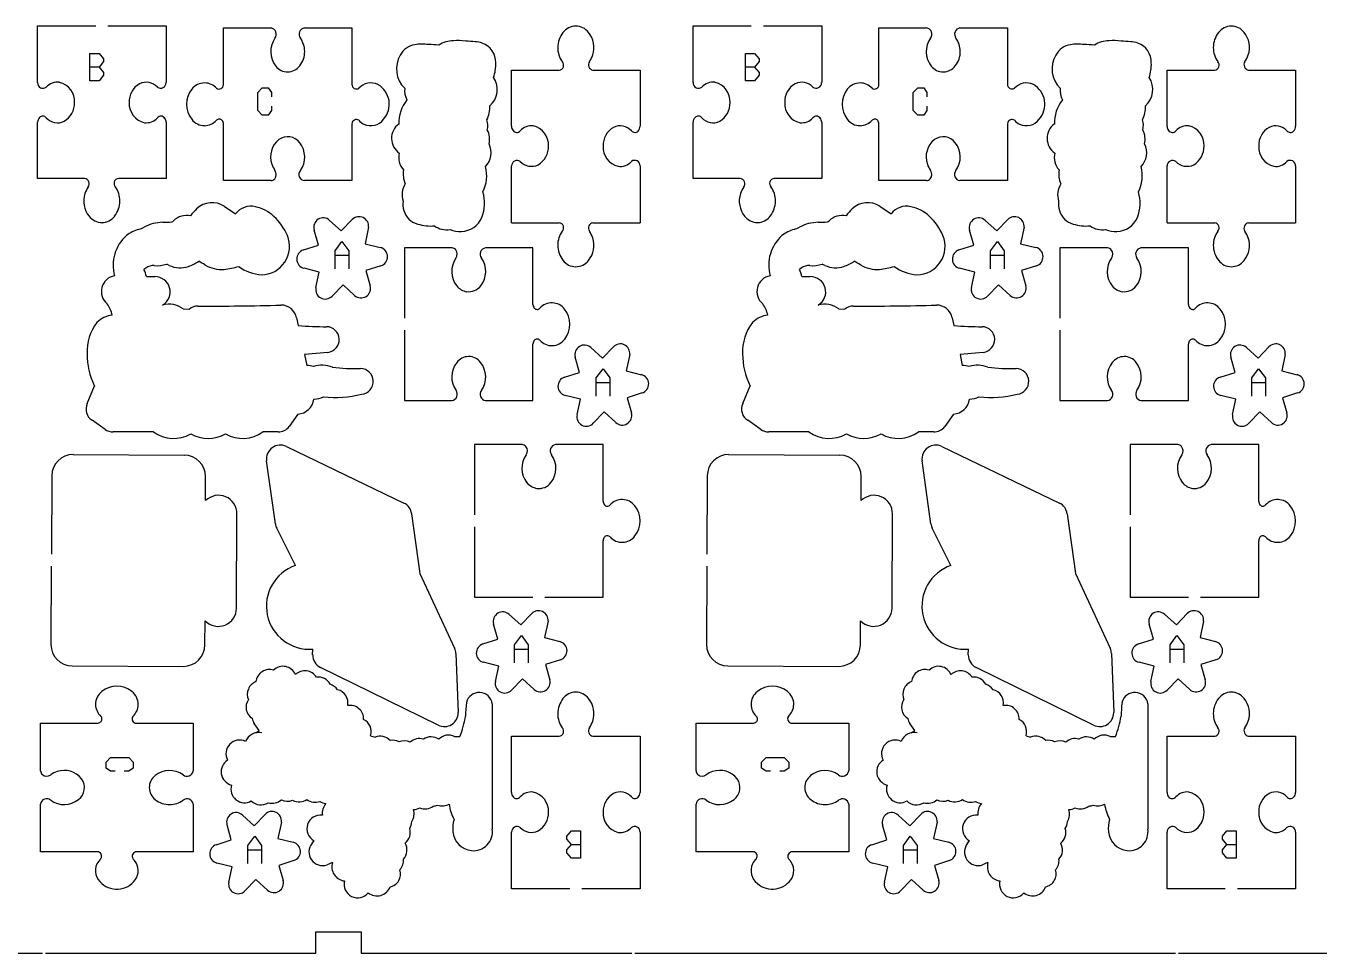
# Model space of a CAD drawing. Extents: x 0 to 1385, y 0 to 852.
# Drawn here: x 731.8 to 1157.9, y 341.8 to 647.3 of the extents above; entities that cross this region are included whole.
import ezdxf

# ---------------------------------------------------------------- set-up
doc = ezdxf.new("R2010")
doc.units = 0
doc.layers.add('FACA_PONTES', color=4, linetype='CONTINUOUS')

msp = doc.modelspace()

# ---------------------------------------------------------------- linework, layer by layer
at = {"layer": 'faca_Pontes', "color": 254, "linetype": 'CONTINUOUS', "true_color": 0xffffff}
for p, q in [((735.68, 628.57), (735.68, 647.28)), ((735.68, 647.28), (754.86, 647.28)), ((758.86, 647.28), (778.04, 647.28)), ((778.04, 647.28), (778.04, 628.57)), ((796.92, 646.58), (812.6, 646.58)), ((796.92, 627.86), (796.92, 646.58)), ((823.59, 646.58), (839.27, 646.58)), ((839.27, 646.58), (839.27, 627.99)), ((951.68, 628.57), (951.68, 647.28)), ((951.68, 647.28), (970.86, 647.28)), ((974.86, 647.28), (994.04, 647.28)), ((994.04, 647.28), (994.04, 628.57)), ((1012.92, 646.58), (1028.6, 646.58)), ((1012.92, 627.86), (1012.92, 646.58)), ((1039.59, 646.58), (1055.27, 646.58)), ((1055.27, 646.58), (1055.27, 627.99)), ((891.85, 614.19), (891.85, 632.7)), ((891.85, 632.7), (907.54, 632.7)), ((918.67, 632.7), (934.21, 632.7)), ((934.21, 632.7), (934.21, 614.19)), ((1107.85, 614.19), (1107.85, 632.7)), ((1107.85, 632.7), (1123.54, 632.7)), ((1134.67, 632.7), (1150.21, 632.7)), ((1150.21, 632.7), (1150.21, 614.19)), ((735.68, 596.99), (735.68, 615.51)), ((778.04, 615.51), (778.04, 596.99)), ((796.92, 596.3), (796.92, 614.91)), ((839.27, 615.02), (839.27, 596.3)), ((951.68, 596.99), (951.68, 615.51)), ((994.04, 615.51), (994.04, 596.99)), ((1012.92, 596.3), (1012.92, 614.91)), ((1055.27, 615.02), (1055.27, 596.3)), ((891.85, 582.42), (891.85, 601.13)), ((934.21, 601.13), (934.21, 582.42)), ((1107.85, 582.42), (1107.85, 601.13)), ((1150.21, 601.13), (1150.21, 582.42)), ((751.22, 596.99), (735.68, 596.99)), ((778.04, 596.99), (762.35, 596.99)), ((967.22, 596.99), (951.68, 596.99)), ((994.04, 596.99), (978.35, 596.99)), ((812.6, 596.3), (796.92, 596.3)), ((839.27, 596.3), (823.59, 596.3)), ((1028.6, 596.3), (1012.92, 596.3)), ((1055.27, 596.3), (1039.59, 596.3)), ((797.21, 587.85), (800.91, 585.3)), ((1013.21, 587.85), (1016.91, 585.3)), ((828.21, 575.03), (826.79, 580.02)), ((831.91, 583.2), (835.75, 579.71)), ((835.75, 579.71), (839.36, 583.44)), ((844.73, 580.92), (843.58, 575.52)), ((891.85, 582.41), (907.54, 582.41)), ((918.67, 582.41), (934.21, 582.41)), ((1044.21, 575.03), (1042.79, 580.02)), ((1047.91, 583.2), (1051.75, 579.71)), ((1051.75, 579.71), (1055.36, 583.44)), ((1060.73, 580.92), (1059.58, 575.52)), ((1107.85, 582.41), (1123.54, 582.41)), ((1134.67, 582.41), (1150.21, 582.41)), ((843.58, 575.52), (848.61, 574.26)), ((1059.58, 575.52), (1064.61, 574.26)), ((823.27, 573.45), (828.21, 575.03)), ((872.25, 574.13), (856.56, 574.13)), ((856.56, 574.13), (856.56, 550.98)), ((898.92, 574.13), (883.23, 574.13)), ((898.92, 555.51), (898.92, 574.13)), ((1039.27, 573.45), (1044.21, 575.03)), ((1088.25, 574.13), (1072.56, 574.13)), ((1072.56, 574.13), (1072.56, 550.98)), ((1114.92, 574.13), (1099.23, 574.13)), ((1114.92, 555.51), (1114.92, 574.13)), ((779.09, 568.38), (778.24, 568.74)), ((828.5, 566.16), (823.47, 567.42)), ((848.81, 568.23), (843.87, 566.65)), ((995.09, 568.38), (994.24, 568.74)), ((1044.5, 566.16), (1039.47, 567.42)), ((1064.81, 568.23), (1059.87, 566.65)), ((771.56, 564.67), (774.29, 564.67)), ((827.4, 561.09), (828.5, 566.16)), ((843.87, 566.65), (845.29, 561.66)), ((987.56, 564.67), (990.29, 564.67)), ((1043.4, 561.09), (1044.5, 566.16)), ((1059.87, 566.65), (1061.29, 561.66)), ((836.32, 561.97), (832.71, 558.24)), ((840.16, 558.48), (836.32, 561.97)), ((1052.32, 561.97), (1048.71, 558.24)), ((1056.16, 558.48), (1052.32, 561.97)), ((783.65, 554.03), (785.69, 553.99)), ((999.65, 554.03), (1001.69, 553.99)), ((821.05, 551.1), (821.58, 548.59)), ((1037.05, 551.1), (1037.58, 548.59)), ((856.56, 546.98), (856.56, 523.84)), ((1072.56, 546.98), (1072.56, 523.84)), ((898.92, 523.84), (898.92, 542.45)), ((917.97, 541.3), (921.81, 537.81)), ((921.81, 537.81), (925.41, 541.54)), ((1114.92, 523.84), (1114.92, 542.45)), ((1133.97, 541.3), (1137.81, 537.81)), ((1137.81, 537.81), (1141.41, 541.54)), ((831.28, 539.71), (823.62, 538.99)), ((823.62, 538.99), (824.37, 535.41)), ((914.26, 533.13), (912.84, 538.12)), ((930.78, 539.02), (929.63, 533.62)), ((1047.28, 539.71), (1039.62, 538.99)), ((1039.62, 538.99), (1040.37, 535.41)), ((1130.26, 533.13), (1128.84, 538.12)), ((1146.78, 539.02), (1145.63, 533.62)), ((909.32, 531.55), (914.26, 533.13)), ((929.63, 533.62), (934.66, 532.36)), ((1125.32, 531.55), (1130.26, 533.13)), ((1145.63, 533.62), (1150.66, 532.36)), ((752.07, 522.86), (754.47, 528.64)), ((968.07, 522.86), (970.47, 528.64)), ((914.55, 524.26), (909.52, 525.52)), ((913.45, 519.19), (914.55, 524.26)), ((934.86, 526.33), (929.92, 524.75)), ((929.92, 524.75), (931.34, 519.76)), ((1130.55, 524.26), (1125.52, 525.52)), ((1129.45, 519.19), (1130.55, 524.26)), ((1150.86, 526.33), (1145.92, 524.75)), ((1145.92, 524.75), (1147.34, 519.76)), ((856.56, 523.84), (872.25, 523.84)), ((883.23, 523.84), (898.92, 523.84)), ((922.38, 520.07), (918.77, 516.34)), ((926.22, 516.58), (922.38, 520.07)), ((1072.56, 523.84), (1088.25, 523.84)), ((1099.23, 523.84), (1114.92, 523.84)), ((1138.38, 520.07), (1134.77, 516.34)), ((1142.22, 516.58), (1138.38, 520.07)), ((757.95, 514.32), (753.67, 517.33)), ((821.45, 519.39), (818.59, 515.29)), ((973.95, 514.32), (969.67, 517.33)), ((1037.45, 519.39), (1034.59, 515.29)), ((773.86, 513.5), (760.59, 513.49)), ((814.94, 513.49), (809.95, 513.49)), ((989.86, 513.5), (976.59, 513.49)), ((1030.94, 513.49), (1025.95, 513.49)), ((817.67, 508.72), (856.39, 490.05)), ((895.37, 509.32), (879.69, 509.32)), ((879.69, 509.32), (879.69, 486.18)), ((922.04, 509.32), (906.36, 509.32)), ((922.04, 490.71), (922.04, 509.32)), ((1033.67, 508.72), (1072.39, 490.05)), ((1111.37, 509.32), (1095.69, 509.32)), ((1095.69, 509.32), (1095.69, 486.18)), ((1138.04, 509.32), (1122.36, 509.32)), ((1138.04, 490.71), (1138.04, 509.32)), ((747.38, 506.05), (783.98, 505.88)), ((814.04, 483.22), (811.13, 503.95)), ((963.38, 506.05), (999.98, 505.88)), ((1030.04, 483.22), (1027.13, 503.95)), ((740.34, 499.07), (740.23, 473.27)), ((791.05, 490.87), (791.06, 498.77)), ((956.34, 499.07), (956.23, 473.27)), ((1007.05, 490.87), (1007.06, 498.77)), ((801.23, 455.46), (801.37, 486.54)), ((858.94, 486.54), (861.66, 466.87)), ((1017.23, 455.46), (1017.37, 486.54)), ((1074.94, 486.54), (1077.66, 466.87)), ((820.64, 469.5), (814.48, 481.81)), ((879.69, 482.18), (879.69, 459.03)), ((1036.65, 469.5), (1030.48, 481.81)), ((1095.69, 482.18), (1095.69, 459.03)), ((922.04, 459.03), (922.04, 477.64)), ((1138.04, 459.03), (1138.04, 477.64)), ((740.21, 469.27), (740.1, 443.47)), ((956.21, 469.27), (956.1, 443.47)), ((861.66, 466.87), (873.09, 442.23)), ((1077.66, 466.87), (1089.09, 442.23)), ((879.69, 459.03), (898.86, 459.03)), ((902.86, 459.03), (922.04, 459.03)), ((1095.69, 459.03), (1114.86, 459.03)), ((1118.86, 459.03), (1138.04, 459.03)), ((891.06, 453.39), (894.9, 449.91)), ((894.9, 449.91), (898.51, 453.63)), ((1107.06, 453.39), (1110.9, 449.91)), ((1110.9, 449.91), (1114.51, 453.63)), ((790.81, 443.36), (790.85, 451.26)), ((887.36, 445.22), (885.94, 450.21)), ((903.88, 451.12), (902.73, 445.72)), ((1006.81, 443.36), (1006.85, 451.26)), ((1103.36, 445.22), (1101.94, 450.21)), ((1119.88, 451.12), (1118.73, 445.72)), ((882.42, 443.64), (887.36, 445.22)), ((902.73, 445.72), (907.76, 444.45)), ((1098.42, 443.64), (1103.36, 445.22)), ((1118.73, 445.72), (1123.76, 444.45)), ((826.32, 440.05), (826.37, 441.94)), ((873.52, 440.47), (874.27, 421.01)), ((1042.32, 440.05), (1042.37, 441.94)), ((1089.52, 440.47), (1090.27, 421.01)), ((747.08, 436.44), (783.7, 436.27)), ((867.65, 416.89), (828.89, 435.92)), ((887.64, 436.35), (882.61, 437.61)), ((886.54, 431.28), (887.64, 436.35)), ((907.95, 438.43), (903.01, 436.84)), ((903.01, 436.84), (904.43, 431.85)), ((963.08, 436.44), (999.7, 436.27)), ((1083.65, 416.89), (1044.89, 435.92)), ((1103.64, 436.35), (1098.61, 437.61)), ((1102.54, 431.28), (1103.64, 436.35)), ((1123.95, 438.43), (1119.01, 436.84)), ((1119.01, 436.84), (1120.43, 431.85)), ((895.47, 432.16), (891.86, 428.43)), ((899.31, 428.67), (895.47, 432.16)), ((1111.47, 432.16), (1107.86, 428.43)), ((1115.31, 428.67), (1111.47, 432.16)), ((885.52, 423.95), (885.52, 382.64)), ((1101.52, 423.95), (1101.52, 382.64)), ((736.66, 401.84), (736.66, 417.52)), ((736.66, 417.52), (755.27, 417.52)), ((768.23, 417.52), (786.95, 417.52)), ((786.95, 417.52), (786.95, 401.84)), ((808.74, 415.13), (807.08, 417.44)), ((807.57, 414.38), (808.74, 415.13)), ((845.4, 413.42), (846.89, 412.91)), ((952.66, 401.84), (952.66, 417.52)), ((952.66, 417.52), (971.27, 417.52)), ((984.23, 417.52), (1002.95, 417.52)), ((1002.95, 417.52), (1002.95, 401.84)), ((1024.74, 415.13), (1023.08, 417.44)), ((1023.57, 414.38), (1024.74, 415.13)), ((1061.4, 413.42), (1062.89, 412.91)), ((873.11, 413.15), (874.84, 413.15)), ((891.85, 394.74), (891.85, 413.26)), ((891.85, 413.26), (907.54, 413.26)), ((918.67, 413.26), (934.21, 413.26)), ((934.21, 413.26), (934.21, 394.74)), ((1089.11, 413.15), (1090.84, 413.15)), ((1107.85, 394.74), (1107.85, 413.26)), ((1107.85, 413.26), (1123.54, 413.26)), ((1134.67, 413.26), (1150.21, 413.26)), ((1150.21, 413.26), (1150.21, 394.74)), ((736.66, 375.17), (736.66, 390.85)), ((786.95, 390.85), (786.95, 375.17)), ((952.66, 375.17), (952.66, 390.85)), ((1002.95, 390.85), (1002.95, 375.17)), ((799.52, 379.09), (798.1, 384.08)), ((803.22, 387.26), (807.06, 383.77)), ((807.06, 383.77), (810.67, 387.5)), ((816.04, 384.98), (814.89, 379.58)), ((1015.52, 379.09), (1014.1, 384.08)), ((1019.22, 387.26), (1023.06, 383.77)), ((1023.06, 383.77), (1026.67, 387.5)), ((1032.04, 384.98), (1030.89, 379.58)), ((814.89, 379.58), (819.92, 378.32)), ((891.85, 362.97), (891.85, 381.68)), ((934.21, 381.68), (934.21, 362.97)), ((1030.89, 379.58), (1035.92, 378.32)), ((1107.85, 362.97), (1107.85, 381.68)), ((1150.21, 381.68), (1150.21, 362.97)), ((755.38, 375.17), (736.66, 375.17)), ((786.95, 375.17), (768.36, 375.17)), ((794.58, 377.51), (799.52, 379.09)), ((826.13, 377.99), (826.8, 378.8)), ((971.38, 375.17), (952.66, 375.17)), ((1002.95, 375.17), (984.36, 375.17)), ((1010.58, 377.51), (1015.52, 379.09)), ((1042.13, 377.99), (1042.8, 378.8)), ((799.8, 370.22), (794.77, 371.48)), ((820.11, 372.29), (815.17, 370.71)), ((832.84, 371.63), (831.07, 370.88)), ((1015.8, 370.22), (1010.77, 371.48)), ((1036.11, 372.29), (1031.17, 370.71)), ((1048.84, 371.63), (1047.07, 370.88)), ((798.7, 365.15), (799.8, 370.22)), ((815.17, 370.71), (816.59, 365.72)), ((1014.7, 365.15), (1015.8, 370.22)), ((1031.17, 370.71), (1032.59, 365.72)), ((807.63, 366.03), (804.02, 362.3)), ((811.47, 362.54), (807.63, 366.03)), ((911.03, 362.97), (891.85, 362.97)), ((934.21, 362.97), (915.03, 362.97)), ((1023.63, 366.03), (1020.02, 362.3)), ((1027.47, 362.54), (1023.63, 366.03)), ((1127.03, 362.97), (1107.85, 362.97)), ((1150.21, 362.97), (1131.03, 362.97))]:
    msp.add_line(p, q, dxfattribs=at)
at = {"layer": 'faca_Pontes', "color": 4, "linetype": 'CONTINUOUS', "true_color": 0x00ffff}
for p, q in [((752.93, 629.21), (752.93, 638.21)), ((752.93, 638.21), (755.93, 638.21)), ((755.93, 638.21), (757.42, 636.41)), ((757.42, 635.51), (755.93, 633.71)), ((757.42, 636.41), (757.42, 635.51)), ((968.93, 629.21), (968.93, 638.21)), ((968.93, 638.21), (971.93, 638.21)), ((971.93, 638.21), (973.42, 636.41)), ((973.42, 635.51), (971.93, 633.71)), ((973.42, 636.41), (973.42, 635.51)), ((755.93, 633.71), (752.93, 633.71)), ((755.93, 633.71), (757.42, 631.91)), ((757.42, 631.01), (755.93, 629.21)), ((757.42, 631.91), (757.42, 631.01)), ((971.93, 633.71), (968.93, 633.71)), ((971.93, 633.71), (973.42, 631.91)), ((973.42, 631.01), (971.93, 629.21)), ((973.42, 631.91), (973.42, 631.01)), ((755.93, 629.21), (752.93, 629.21)), ((808.23, 625.37), (809.73, 626.87)), ((809.73, 626.87), (811.68, 626.87)), ((811.68, 626.87), (812.72, 625.37)), ((971.93, 629.21), (968.93, 629.21)), ((1024.23, 625.37), (1025.73, 626.87)), ((1025.73, 626.87), (1027.68, 626.87)), ((1027.68, 626.87), (1028.72, 625.37)), ((808.23, 619.37), (808.23, 625.37)), ((812.72, 625.37), (812.72, 623.88)), ((1024.23, 619.37), (1024.23, 625.37)), ((1028.72, 625.37), (1028.72, 623.88)), ((809.73, 617.87), (808.23, 619.37)), ((812.72, 619.37), (811.68, 617.87)), ((812.72, 620.87), (812.72, 619.37)), ((1025.73, 617.87), (1024.23, 619.37)), ((1028.72, 619.37), (1027.68, 617.87)), ((1028.72, 620.87), (1028.72, 619.37)), ((811.68, 617.87), (809.73, 617.87)), ((1027.68, 617.87), (1025.73, 617.87)), ((833.69, 573.21), (835.94, 576.21)), ((835.94, 576.21), (838.19, 573.21)), ((1049.69, 573.21), (1051.94, 576.21)), ((1051.94, 576.21), (1054.19, 573.21)), ((833.69, 567.21), (833.69, 573.21)), ((833.69, 571.71), (838.19, 571.71)), ((838.19, 573.21), (838.19, 567.21)), ((1049.69, 567.21), (1049.69, 573.21)), ((1049.69, 571.71), (1054.19, 571.71)), ((1054.19, 573.21), (1054.19, 567.21)), ((919.74, 531.31), (921.99, 534.31)), ((921.99, 534.31), (924.24, 531.31)), ((1135.74, 531.31), (1137.99, 534.31)), ((1137.99, 534.31), (1140.24, 531.31)), ((919.74, 525.31), (919.74, 531.31)), ((919.74, 529.81), (924.24, 529.81)), ((924.24, 531.31), (924.24, 525.31)), ((1135.74, 525.31), (1135.74, 531.31)), ((1135.74, 529.81), (1140.24, 529.81)), ((1140.24, 531.31), (1140.24, 525.31)), ((892.84, 443.4), (895.09, 446.41)), ((892.84, 437.41), (892.84, 443.4)), ((895.09, 446.41), (897.33, 443.4)), ((897.33, 443.4), (897.33, 437.41)), ((1108.84, 443.4), (1111.09, 446.41)), ((1108.84, 437.41), (1108.84, 443.4)), ((1111.09, 446.41), (1113.33, 443.4)), ((1113.33, 443.4), (1113.33, 437.41)), ((892.84, 441.9), (897.33, 441.9)), ((1108.84, 441.9), (1113.33, 441.9)), ((758.23, 404.72), (759.73, 406.22)), ((759.73, 406.22), (765.73, 406.22)), ((765.73, 406.22), (767.23, 404.72)), ((974.23, 404.72), (975.73, 406.22)), ((975.73, 406.22), (981.73, 406.22)), ((981.73, 406.22), (983.23, 404.72)), ((758.23, 402.77), (758.23, 404.72)), ((759.73, 401.72), (758.23, 402.77)), ((761.23, 401.72), (759.73, 401.72)), ((765.73, 401.72), (764.24, 401.72)), ((767.23, 402.77), (765.73, 401.72)), ((767.23, 404.72), (767.23, 402.77)), ((974.23, 402.77), (974.23, 404.72)), ((975.73, 401.72), (974.23, 402.77)), ((977.23, 401.72), (975.73, 401.72)), ((981.73, 401.72), (980.24, 401.72)), ((983.23, 402.77), (981.73, 401.72)), ((983.23, 404.72), (983.23, 402.77)), ((805, 377.27), (807.25, 380.27)), ((807.25, 380.27), (809.49, 377.27)), ((910.08, 380.28), (911.57, 382.08)), ((910.08, 379.38), (910.08, 380.28)), ((911.57, 377.58), (910.08, 379.38)), ((911.57, 382.08), (914.57, 382.08)), ((914.57, 382.08), (914.57, 373.08)), ((1021, 377.27), (1023.25, 380.27)), ((1023.25, 380.27), (1025.49, 377.27)), ((1126.08, 380.28), (1127.57, 382.08)), ((1126.08, 379.38), (1126.08, 380.28)), ((1127.57, 377.58), (1126.08, 379.38)), ((1127.57, 382.08), (1130.57, 382.08)), ((1130.57, 382.08), (1130.57, 373.08)), ((805, 371.27), (805, 377.27)), ((805, 375.77), (809.49, 375.77)), ((809.49, 377.27), (809.49, 371.27)), ((910.08, 375.78), (911.57, 377.58)), ((910.08, 374.88), (910.08, 375.78)), ((911.57, 377.58), (914.57, 377.58)), ((1021, 371.27), (1021, 377.27)), ((1021, 375.77), (1025.49, 375.77)), ((1025.49, 377.27), (1025.49, 371.27)), ((1126.08, 375.78), (1127.57, 377.58)), ((1126.08, 374.88), (1126.08, 375.78)), ((1127.57, 377.58), (1130.57, 377.58)), ((911.57, 373.08), (910.08, 374.88)), ((914.57, 373.08), (911.57, 373.08)), ((1127.57, 373.08), (1126.08, 374.88)), ((1130.57, 373.08), (1127.57, 373.08))]:
    msp.add_line(p, q, dxfattribs=at)
at = {"layer": 'faca_Pontes', "color": 16, "linetype": 'CONTINUOUS', "true_color": 0x800000}
for p, q in [((827.36, 348.79), (842.36, 348.79)), ((827.36, 341.79), (827.36, 348.79)), ((842.36, 348.79), (842.36, 341.79)), ((559.11, 341.79), (737.28, 341.79)), ((738.28, 341.79), (827.36, 341.79)), ((842.36, 341.79), (931.44, 341.79)), ((932.44, 341.79), (1110.61, 341.79)), ((1111.61, 341.79), (1289.78, 341.79))]:
    msp.add_line(p, q, dxfattribs=at)
at = {"layer": 'faca_Pontes', "color": 254, "linetype": 'CONTINUOUS', "true_color": 0xffffff}
for centre, radius, start, end in [((812.29, 644.54), 2.07, 321.2948, 81.3787), ((823.92, 644.53), 2.08, 99.0542, 218.2501), ((915.04, 640.13), 7.96, 141.6186, 180), ((913.03, 641.93), 5.27, 37.1772, 143.3881), ((911.21, 640.17), 7.79, 341.4803, 39.4194), ((1028.29, 644.54), 2.07, 321.2948, 81.3787), ((1039.92, 644.53), 2.08, 99.0542, 218.2501), ((1131.04, 640.13), 7.96, 141.6186, 180), ((1129.03, 641.93), 5.27, 37.1772, 143.3881), ((1127.21, 640.17), 7.79, 341.4803, 39.4194), ((820.16, 638.82), 7.66, 144.6796, 218.4943), ((816.03, 638.81), 7.66, 0.4258, 35.3103), ((860.95, 634.58), 6.53, 98.1044, 151.8343), ((862.47, 627.3), 13.97, 81.7162, 100.0812), ((864.48, 613.86), 27.26, 82.7818, 89.9947), ((872.61, 633.94), 8.41, 89.2865, 124.0331), ((874.34, 626.2), 16.22, 81.4684, 95.7509), ((875.34, 598.62), 43.65, 84.0661, 88.1444), ((880.16, 637.17), 4.87, 65.5005, 93.6226), ((879.96, 635.29), 6.69, 358.3274, 70.6522), ((914.61, 639.97), 7.53, 178.7716, 216.5495), ((1036.16, 638.82), 7.66, 144.6796, 218.4943), ((1032.03, 638.81), 7.66, 0.4258, 35.3103), ((1076.95, 634.58), 6.53, 98.1044, 151.8343), ((1078.47, 627.3), 13.97, 81.7162, 100.0812), ((1080.48, 613.86), 27.26, 82.7818, 89.9947), ((1088.61, 633.94), 8.41, 89.2865, 124.0331), ((1090.34, 626.2), 16.22, 81.4684, 95.7509), ((1091.34, 598.62), 43.65, 84.0661, 88.1444), ((1096.16, 637.17), 4.87, 65.5005, 93.6226), ((1095.96, 635.29), 6.69, 358.3274, 70.6522), ((1130.61, 639.97), 7.53, 178.7716, 216.5495), ((816.58, 638.64), 7.12, 320.2694, 1.8809), ((862.84, 633.11), 8.9, 149.2398, 225.8923), ((877.24, 634.48), 9.43, 348.9052, 3.7648), ((907.37, 634.34), 1.65, 275.9042, 43.6714), ((918.95, 634.46), 1.77, 144.6813, 260.8365), ((910.94, 640.13), 8.03, 324.6813, 342.3407), ((1032.58, 638.64), 7.12, 320.2694, 1.8809), ((1078.84, 633.11), 8.9, 149.2398, 225.8923), ((1093.24, 634.48), 9.43, 348.9052, 3.7648), ((1123.37, 634.34), 1.65, 275.9042, 43.6714), ((1134.95, 634.46), 1.77, 144.6813, 260.8365), ((1126.94, 640.13), 8.03, 324.6813, 342.3407), ((818.09, 637.08), 4.97, 217.6711, 322.9083), ((876.5, 633.73), 10.05, 339.9819, 353.9258), ((1034.09, 637.08), 4.97, 217.6711, 322.9083), ((1092.5, 633.73), 10.05, 339.9819, 353.9258), ((737.49, 628.52), 1.81, 178.5382, 306.2329), ((742.25, 623.8), 4.93, 82.223, 138.4739), ((741.38, 622.38), 6.48, 356.5182, 76.2638), ((772.73, 622.28), 6.87, 120.3975, 182.4211), ((771.44, 623.65), 5.05, 42.5365, 115.587), ((776.2, 628.57), 1.83, 235.2226, 360), ((792.79, 621.46), 8.03, 141.8296, 218.1704), ((790.73, 623.04), 5.44, 89.7065, 141.6033), ((790.7, 623.19), 5.29, 41.698, 89.3348), ((795.47, 627.91), 1.45, 235.618, 358.1955), ((840.77, 627.99), 1.5, 179.9958, 300.9866), ((845.51, 623.07), 5.39, 64.5822, 137.4669), ((844.09, 621.44), 7.49, 318.6936, 60.14), ((863.31, 625.99), 6.71, 173.8074, 207.7584), ((879.93, 626.3), 7.21, 311.5626, 33.5792), ((953.49, 628.52), 1.81, 178.5382, 306.2329), ((958.25, 623.8), 4.93, 82.223, 138.4739), ((957.38, 622.38), 6.48, 356.5182, 76.2638), ((988.73, 622.28), 6.87, 120.3975, 182.4211), ((987.44, 623.65), 5.05, 42.5365, 115.587), ((992.2, 628.57), 1.83, 235.2226, 360), ((1008.79, 621.46), 8.03, 141.8296, 218.1704), ((1006.73, 623.04), 5.44, 89.7065, 141.6033), ((1006.7, 623.19), 5.29, 41.698, 89.3348), ((1011.47, 627.91), 1.45, 235.618, 358.1955), ((1056.77, 627.99), 1.5, 179.9958, 300.9866), ((1061.51, 623.07), 5.39, 64.5822, 137.4669), ((1060.09, 621.44), 7.49, 318.6936, 60.14), ((1079.31, 625.99), 6.71, 173.8074, 207.7584), ((1095.93, 626.3), 7.21, 311.5626, 33.5792), ((866.92, 615.22), 12.22, 141.2889, 181.3741), ((1082.92, 615.22), 12.22, 141.2889, 181.3741), ((740.99, 621.8), 6.86, 300.1855, 1.5738), ((772.28, 621.65), 6.42, 177.042, 257.6075), ((875.13, 620.54), 9.59, 333.9199, 2.1228), ((956.99, 621.8), 6.86, 300.1855, 1.5738), ((988.28, 621.65), 6.42, 177.042, 257.6075), ((1091.13, 620.54), 9.59, 333.9199, 2.1228), ((737.89, 615.52), 2.21, 134.6168, 180.2905), ((737.41, 616), 1.53, 41.4331, 134.4587), ((742.24, 620.24), 4.9, 221.2926, 296.6269), ((771.49, 620.23), 4.88, 263.109, 318.7658), ((776.31, 615.98), 1.55, 37.5308, 138.291), ((775.92, 615.56), 2.12, 358.5497, 40.1256), ((790.72, 619.76), 5.36, 217.5656, 269.8438), ((790.49, 620.15), 5.76, 272.108, 316.2488), ((795.55, 615.29), 1.26, 40.2382, 135.3667), ((795.01, 614.91), 1.91, 359.9525, 38.4395), ((840.73, 614.96), 1.46, 55.9959, 177.8654), ((846.71, 621.01), 7.08, 223.1336, 240.2785), ((845.42, 619.83), 5.44, 245.8641, 322.1607), ((858.16, 610.22), 5.85, 126.366, 235.6976), ((877.95, 614.42), 6.1, 346.236, 18.1505), ((893.97, 614.14), 2.12, 178.5497, 220.1256), ((898.4, 609.47), 4.88, 83.109, 138.7658), ((897.61, 608.04), 6.42, 357.042, 77.6075), ((928.9, 607.9), 6.86, 120.1855, 181.5738), ((927.65, 609.45), 4.9, 41.2926, 116.6269), ((931.99, 614.18), 2.21, 314.6168, 0.2905), ((953.89, 615.52), 2.21, 134.6168, 180.2905), ((953.41, 616), 1.53, 41.4331, 134.4587), ((958.24, 620.24), 4.9, 221.2926, 296.6269), ((987.49, 620.23), 4.88, 263.109, 318.7658), ((992.31, 615.98), 1.55, 37.5308, 138.291), ((991.92, 615.56), 2.12, 358.5497, 40.1256), ((1006.72, 619.76), 5.36, 217.5656, 269.8438), ((1006.49, 620.15), 5.76, 272.108, 316.2488), ((1011.55, 615.29), 1.26, 40.2382, 135.3667), ((1011.01, 614.91), 1.91, 359.9525, 38.4395), ((1056.73, 614.96), 1.46, 55.9959, 177.8654), ((1062.71, 621.01), 7.08, 223.1336, 240.2785), ((1061.42, 619.83), 5.44, 245.8641, 322.1607), ((1074.16, 610.22), 5.85, 126.366, 235.6976), ((1093.95, 614.42), 6.1, 346.236, 18.1505), ((1109.97, 614.14), 2.12, 178.5497, 220.1256), ((1114.4, 609.47), 4.88, 83.109, 138.7658), ((1113.61, 608.04), 6.42, 357.042, 77.6075), ((1144.9, 607.9), 6.86, 120.1855, 181.5738), ((1143.65, 609.45), 4.9, 41.2926, 116.6269), ((1147.99, 614.18), 2.21, 314.6168, 0.2905), ((819.78, 604.12), 7.32, 128.6818, 198.9374), ((818.1, 605.81), 4.95, 36.9696, 125.7407), ((878.16, 609.95), 6.46, 345.9498, 27.8906), ((893.58, 613.71), 1.55, 217.5308, 318.291), ((932.48, 613.7), 1.53, 221.4331, 314.4587), ((1035.78, 604.12), 7.32, 128.6818, 198.9374), ((1034.1, 605.81), 4.95, 36.9696, 125.7407), ((1094.16, 609.95), 6.46, 345.9498, 27.8906), ((1109.58, 613.71), 1.55, 217.5308, 318.291), ((1148.48, 613.7), 1.53, 221.4331, 314.4587), ((816.05, 604.06), 7.65, 324.6526, 38.231), ((860.82, 603.92), 6.13, 166.1904, 221.8785), ((878.74, 605.45), 6.4, 314.9107, 27.2484), ((897.15, 607.42), 6.87, 300.3975, 2.4211), ((928.51, 607.32), 6.48, 176.5182, 256.2638), ((1032.05, 604.06), 7.65, 324.6526, 38.231), ((1076.82, 603.92), 6.13, 166.1904, 221.8785), ((1094.74, 605.45), 6.4, 314.9107, 27.2484), ((1113.15, 607.42), 6.87, 300.3975, 2.4211), ((1144.51, 607.32), 6.48, 176.5182, 256.2638), ((820.18, 604.07), 7.68, 197.6309, 215.2618), ((872.08, 597.86), 11.59, 332.9164, 15.2894), ((893.69, 601.13), 1.83, 55.2226, 180), ((898.45, 606.05), 5.05, 222.5365, 295.587), ((927.64, 605.9), 4.93, 262.223, 318.4739), ((932.4, 601.17), 1.81, 358.5382, 126.2329), ((1036.18, 604.07), 7.68, 197.6309, 215.2618), ((1088.08, 597.86), 11.59, 332.9164, 15.2894), ((1109.69, 601.13), 1.83, 55.2226, 180), ((1114.45, 606.05), 5.05, 222.5365, 295.587), ((1143.64, 605.9), 4.93, 262.223, 318.4739), ((1148.4, 601.17), 1.81, 358.5382, 126.2329), ((750.94, 595.24), 1.77, 324.6813, 80.8365), ((762.52, 595.35), 1.65, 95.9042, 223.6714), ((812.54, 597.99), 1.69, 272.2519, 320.0683), ((812.06, 598.32), 2.27, 321.4142, 35.5285), ((823.79, 598.3), 2.01, 138.3517, 264.3331), ((864.18, 598.47), 8.04, 170.1986, 204.057), ((966.94, 595.24), 1.77, 324.6813, 80.8365), ((978.52, 595.35), 1.65, 95.9042, 223.6714), ((1028.54, 597.99), 1.69, 272.2519, 320.0683), ((1028.06, 598.32), 2.27, 321.4142, 35.5285), ((1039.79, 598.3), 2.01, 138.3517, 264.3331), ((1080.18, 598.47), 8.04, 170.1986, 204.057), ((758.94, 589.57), 8.03, 144.6813, 162.3407), ((755.28, 589.73), 7.53, 358.7716, 36.5495), ((862.45, 591.6), 6.66, 147.4073, 198.2039), ((870.75, 588.84), 12.23, 337.501, 17.7901), ((974.94, 589.57), 8.03, 144.6813, 162.3407), ((971.28, 589.73), 7.53, 358.7716, 36.5495), ((1078.45, 591.6), 6.66, 147.4073, 198.2039), ((1086.75, 588.84), 12.23, 337.501, 17.7901), ((758.68, 589.53), 7.79, 161.4803, 219.4194), ((754.84, 589.57), 7.96, 321.6186, 0), ((793.18, 581.69), 7.36, 56.7637, 133.6322), ((862.26, 588.56), 6.21, 171.0896, 199.3237), ((974.68, 589.53), 7.79, 161.4803, 219.4194), ((970.84, 589.57), 7.96, 321.6186, 0), ((1009.18, 581.69), 7.36, 56.7637, 133.6322), ((1078.26, 588.56), 6.21, 171.0896, 199.3237), ((756.86, 587.77), 5.27, 217.1772, 323.3881), ((784.82, 578.61), 6.21, 78.2279, 134.3311), ((803.54, 571.74), 21.73, 135.2833, 143.4323), ((805.98, 581.61), 6.27, 76.4914, 143.9598), ((804.55, 574.71), 13.31, 47.4157, 77.4312), ((800.1, 570.32), 19.56, 23.7525, 46.5185), ((829.81, 580.88), 3.14, 47.774, 195.9078), ((841.62, 581.26), 3.14, 353.8946, 135.9068), ((862.42, 588.02), 6.21, 194.1491, 256.1888), ((875.11, 587.09), 7.54, 271.7991, 337.1368), ((972.86, 587.77), 5.27, 217.1772, 323.3881), ((1000.82, 578.61), 6.21, 78.2279, 134.3311), ((1019.54, 571.74), 21.73, 135.2833, 143.4323), ((1021.98, 581.61), 6.27, 76.4914, 143.9598), ((1020.55, 574.71), 13.31, 47.4157, 77.4312), ((1016.1, 570.32), 19.56, 23.7525, 46.5185), ((1045.81, 580.88), 3.14, 47.774, 195.9078), ((1057.62, 581.26), 3.14, 353.8946, 135.9068), ((1078.42, 588.02), 6.21, 194.1491, 256.1888), ((1091.11, 587.09), 7.54, 271.7991, 337.1368), ((773, 567.07), 13.75, 106.9676, 125.7963), ((766.46, 588.65), 8.8, 286.6712, 299.2248), ((777.09, 569.18), 13.38, 90.7822, 118.2523), ((777.16, 611.47), 28.9, 269.5034, 275.5334), ((779.33, 584.22), 1.64, 292.0656, 314.3311), ((865.07, 594.62), 13.29, 251.8724, 276.0425), ((870.36, 586.59), 6.49, 233.179, 281.1197), ((874.76, 587.04), 7.5, 245.1619, 274.4583), ((914.61, 575.15), 7.53, 143.4505, 181.2284), ((907.37, 580.77), 1.65, 316.3286, 84.0958), ((918.95, 580.66), 1.77, 99.1635, 215.3187), ((910.94, 574.99), 8.03, 17.6593, 35.3187), ((989, 567.07), 13.75, 106.9676, 125.7963), ((982.46, 588.65), 8.8, 286.6712, 299.2248), ((993.09, 569.18), 13.38, 90.7822, 118.2523), ((993.16, 611.47), 28.9, 269.5034, 275.5334), ((995.33, 584.22), 1.64, 292.0656, 314.3311), ((1081.07, 594.62), 13.29, 251.8724, 276.0425), ((1086.36, 586.59), 6.49, 233.179, 281.1197), ((1090.76, 587.04), 7.5, 245.1619, 274.4583), ((1130.61, 575.15), 7.53, 143.4505, 181.2284), ((1123.37, 580.77), 1.65, 316.3286, 84.0958), ((1134.95, 580.66), 1.77, 99.1635, 215.3187), ((1126.94, 574.99), 8.03, 17.6593, 35.3187), ((773.83, 568.4), 13.24, 132.0812, 195.1405), ((809.27, 574.65), 9.42, 271.0298, 22.1285), ((911.21, 574.95), 7.79, 320.5806, 18.5197), ((989.83, 568.4), 13.24, 132.0812, 195.1405), ((1025.27, 574.65), 9.42, 271.0298, 22.1285), ((1127.21, 574.95), 7.79, 320.5806, 18.5197), ((824.23, 570.46), 3.14, 107.8405, 255.8402), ((847.85, 571.22), 3.14, 287.7765, 75.9157), ((872.25, 572.57), 1.55, 37.634, 90.0457), ((871.71, 572.11), 2.26, 324.3407, 38.7158), ((883.56, 572.07), 2.08, 99.0391, 218.2739), ((915.04, 574.99), 7.96, 180, 218.3814), ((1040.23, 570.46), 3.14, 107.8405, 255.8402), ((1063.85, 571.22), 3.14, 287.7765, 75.9157), ((1088.25, 572.57), 1.55, 37.634, 90.0457), ((1087.71, 572.11), 2.26, 324.3407, 38.7158), ((1099.56, 572.07), 2.08, 99.0391, 218.2739), ((1131.04, 574.99), 7.96, 180, 218.3814), ((774.31, 563.02), 5.37, 99.8514, 131.7024), ((761.89, 562.63), 9.88, 11.9157, 26.4144), ((773.66, 561.52), 6.79, 85.9417, 92.2664), ((775, 579.42), 11.15, 265.5698, 286.8643), ((782.72, 576.04), 8.47, 244.6773, 288.3605), ((775.63, 591.38), 25.34, 292.6504, 301.2638), ((767.4, 529.52), 45.53, 59.0081, 61.9975), ((796.42, 577.67), 10.69, 238.5579, 273.8109), ((786.25, 632.06), 65.96, 279.5, 283.7735), ((811.01, 581), 15.85, 235.1246, 264.315), ((879.82, 566.36), 7.68, 144.7882, 218.3861), ((875.71, 566.36), 7.63, 321.6708, 35.4456), ((913.03, 573.19), 5.27, 216.6119, 322.8228), ((990.31, 563.02), 5.37, 99.8514, 131.7024), ((977.89, 562.63), 9.88, 11.9157, 26.4144), ((989.66, 561.52), 6.79, 85.9417, 92.2664), ((991, 579.42), 11.15, 265.5698, 286.8643), ((998.72, 576.04), 8.47, 244.6773, 288.3605), ((991.63, 591.38), 25.34, 292.6504, 301.2638), ((983.4, 529.52), 45.53, 59.0081, 61.9975), ((1012.42, 577.67), 10.69, 238.5579, 273.8109), ((1002.25, 632.06), 65.96, 279.5, 283.7735), ((1027.01, 581), 15.85, 235.1246, 264.315), ((1095.82, 566.36), 7.68, 144.7882, 218.3861), ((1091.71, 566.36), 7.63, 321.6708, 35.4456), ((1129.03, 573.19), 5.27, 216.6119, 322.8228), ((761.94, 559.78), 5.24, 99.7735, 230.6091), ((774.34, 559.64), 5.03, 300.5987, 90.5367), ((977.94, 559.78), 5.24, 99.7735, 230.6091), ((990.34, 559.64), 5.03, 300.5987, 90.5367), ((830.46, 560.42), 3.14, 167.7694, 315.9009), ((842.27, 560.8), 3.14, 227.7619, 15.9175), ((878.07, 565.21), 5.59, 220.2993, 259.8562), ((877.73, 564.66), 4.99, 262.5784, 322.7048), ((1046.46, 560.42), 3.14, 167.7694, 315.9009), ((1058.27, 560.8), 3.14, 227.7619, 15.9175), ((1094.07, 565.21), 5.59, 220.2993, 259.8562), ((1093.73, 564.66), 4.99, 262.5784, 322.7048), ((749.69, 549.46), 10.9, 13.4462, 35.1043), ((778.95, 547.69), 7.89, 53.461, 105.1058), ((788.45, 550.59), 4.37, 89.2409, 129.0753), ((791.69, 1423.68), 868.73, 269.78983, 271.59501), ((815.87, 550), 5.29, 11.9576, 90), ((900.83, 555.51), 1.92, 180, 218.401), ((900.29, 555.05), 1.2, 217.0961, 318.5229), ((905.14, 550.73), 5.3, 37.6829, 138.2605), ((903.11, 548.98), 7.97, 321.6874, 38.7152), ((965.69, 549.46), 10.9, 13.4462, 35.1043), ((994.95, 547.69), 7.89, 53.461, 105.1058), ((1004.45, 550.59), 4.37, 89.2409, 129.0753), ((1007.69, 1423.68), 868.73, 269.78983, 271.59501), ((1031.87, 550), 5.29, 11.9576, 90), ((1116.83, 555.51), 1.92, 180, 218.401), ((1116.29, 555.05), 1.2, 217.0961, 318.5229), ((1121.14, 550.73), 5.3, 37.6829, 138.2605), ((1119.11, 548.98), 7.97, 321.6874, 38.7152), ((761.33, 543.4), 8.65, 96.8194, 134.7581), ((977.33, 543.4), 8.65, 96.8194, 134.7581), ((767.72, 539.96), 15.74, 142.4815, 182.5079), ((829.75, 627.31), 79.14, 264.0741, 270.8369), ((830.82, 543.93), 4.24, 276.1833, 88.8009), ((983.72, 539.96), 15.74, 142.4815, 182.5079), ((1045.75, 627.31), 79.14, 264.0741, 270.8369), ((1046.82, 543.93), 4.24, 276.1833, 88.8009), ((900.68, 542.51), 1.76, 139.7987, 181.776), ((900.29, 542.86), 1.24, 43.7712, 140.6572), ((905.14, 547.25), 5.31, 221.7784, 322.6967), ((915.86, 538.98), 3.14, 47.774, 195.9078), ((927.67, 539.36), 3.14, 353.8946, 135.9068), ((1116.68, 542.51), 1.76, 139.7987, 181.776), ((1116.29, 542.86), 1.24, 43.7712, 140.6572), ((1121.14, 547.25), 5.31, 221.7784, 322.6967), ((1131.86, 538.98), 3.14, 47.774, 195.9078), ((1143.67, 539.36), 3.14, 353.8946, 135.9068), ((775.77, 539.19), 23.78, 179.8157, 206.3617), ((877.74, 533.42), 4.91, 36.8894, 143.6858), ((991.77, 539.19), 23.78, 179.8157, 206.3617), ((1093.74, 533.42), 4.91, 36.8894, 143.6858), ((823.85, 525.07), 10.35, 74.6961, 87.0978), ((829.34, 526.1), 9.37, 68.2898, 107.1107), ((840.1, 594.1), 59.74, 262.9832, 271.9279), ((842.03, 530.15), 4.24, 276.1673, 88.803), ((879.77, 531.6), 7.63, 141.6714, 215.4499), ((875.68, 531.61), 7.66, 324.6763, 38.498), ((1039.85, 525.07), 10.35, 74.6961, 87.0978), ((1045.34, 526.1), 9.37, 68.2898, 107.1107), ((1056.1, 594.1), 59.74, 262.9832, 271.9279), ((1058.03, 530.15), 4.24, 276.1673, 88.803), ((1095.77, 531.6), 7.63, 141.6714, 215.4499), ((1091.68, 531.61), 7.66, 324.6763, 38.498), ((910.28, 528.56), 3.14, 107.8405, 255.8402), ((933.9, 529.32), 3.14, 287.7765, 75.9157), ((1126.28, 528.56), 3.14, 107.8405, 255.8402), ((1149.9, 529.32), 3.14, 287.7765, 75.9157), ((821.16, 525.04), 5.65, 272.9529, 352.509), ((826.42, 532.47), 8.18, 272.4108, 294.9868), ((833.74, 560.59), 35.74, 263.7947, 284.1587), ((871.87, 525.91), 2.11, 280.4097, 36.9002), ((883.63, 525.92), 2.12, 143.3807, 259.3069), ((1037.16, 525.04), 5.65, 272.9529, 352.509), ((1042.42, 532.47), 8.18, 272.4108, 294.9868), ((1049.74, 560.59), 35.74, 263.7947, 284.1587), ((1087.87, 525.91), 2.11, 280.4097, 36.9002), ((1099.63, 525.92), 2.12, 143.3807, 259.3069), ((755.92, 520.98), 4.29, 154.0091, 238.3442), ((971.92, 520.98), 4.29, 154.0091, 238.3442), ((916.51, 518.52), 3.14, 167.7694, 315.9009), ((928.32, 518.9), 3.14, 227.7619, 15.9175), ((1132.51, 518.52), 3.14, 167.7694, 315.9009), ((1144.32, 518.9), 3.14, 227.7619, 15.9175), ((760.59, 518.08), 4.59, 234.9275, 270), ((780.52, 522.79), 11.44, 234.3782, 299.7057), ((791.89, 523.03), 11.66, 240.6934, 299.3086), ((803.27, 522.98), 11.61, 240.7206, 305.1194), ((814.94, 518.09), 4.6, 270.0104, 322.5563), ((976.59, 518.08), 4.59, 234.9275, 270), ((996.52, 522.79), 11.44, 234.3782, 299.7057), ((1007.89, 523.03), 11.66, 240.6934, 299.3086), ((1019.27, 522.98), 11.61, 240.7206, 305.1194), ((1030.94, 518.09), 4.6, 270.0104, 322.5563), ((815.68, 504.59), 4.59, 64.2295, 188.0263), ((895.37, 507.76), 1.55, 37.634, 90.0457), ((894.84, 507.3), 2.26, 324.3407, 38.7158), ((906.68, 507.27), 2.08, 99.0391, 218.2739), ((1031.68, 504.59), 4.59, 64.2295, 188.0263), ((1111.37, 507.76), 1.55, 37.634, 90.0457), ((1110.84, 507.3), 2.26, 324.3407, 38.7158), ((1122.68, 507.27), 2.08, 99.0391, 218.2739), ((747.35, 499.04), 7.01, 89.7477, 179.7438), ((783.94, 498.77), 7.11, 0.0035, 89.7353), ((902.95, 501.55), 7.68, 144.7882, 218.3861), ((898.84, 501.55), 7.63, 321.6708, 35.4456), ((963.35, 499.04), 7.01, 89.7477, 179.7438), ((999.94, 498.77), 7.11, 0.0035, 89.7353), ((1118.95, 501.55), 7.68, 144.7882, 218.3861), ((1114.84, 501.55), 7.63, 321.6708, 35.4456), ((901.19, 500.4), 5.59, 220.2993, 259.8562), ((900.85, 499.85), 4.99, 262.5784, 322.7048), ((1117.19, 500.4), 5.59, 220.2993, 259.8562), ((1116.85, 499.85), 4.99, 262.5784, 322.7048), ((795.31, 486.57), 6.05, 359.731, 134.745), ((854.39, 485.91), 4.6, 7.8654, 64.252), ((923.96, 490.71), 1.92, 180, 218.401), ((928.26, 485.92), 5.3, 37.6829, 138.2605), ((1011.31, 486.57), 6.05, 359.731, 134.745), ((1070.39, 485.91), 4.6, 7.8654, 64.252), ((1139.96, 490.71), 1.92, 180, 218.401), ((1144.26, 485.92), 5.3, 37.6829, 138.2605), ((923.41, 490.24), 1.2, 217.0961, 318.5229), ((926.23, 484.17), 7.97, 321.6874, 38.7152), ((1139.41, 490.24), 1.2, 217.0961, 318.5229), ((1142.23, 484.17), 7.97, 321.6874, 38.7152), ((818.59, 483.86), 4.59, 187.9964, 206.5905), ((1034.59, 483.86), 4.59, 187.9964, 206.5905), ((923.8, 477.7), 1.76, 139.7987, 181.776), ((923.41, 478.05), 1.24, 43.7712, 140.6572), ((928.27, 482.44), 5.31, 221.7784, 322.6967), ((1139.8, 477.7), 1.76, 139.7987, 181.776), ((1139.41, 478.05), 1.24, 43.7712, 140.6572), ((1144.27, 482.44), 5.31, 221.7784, 322.6967), ((825.28, 456.09), 14.19, 109.0602, 274.4218), ((1041.28, 456.09), 14.19, 109.0602, 274.4218), ((795.18, 455.49), 6.05, 224.3315, 359.7477), ((888.95, 451.07), 3.14, 47.774, 195.9078), ((900.76, 451.45), 3.14, 353.8946, 135.9068), ((1011.18, 455.49), 6.05, 224.3315, 359.7477), ((1104.95, 451.07), 3.14, 47.774, 195.9078), ((1116.76, 451.45), 3.14, 353.8946, 135.9068), ((747.11, 443.45), 7.01, 179.7671, 269.7341), ((783.7, 443.38), 7.11, 269.9871, 359.7706), ((883.38, 440.65), 3.14, 107.8405, 255.8402), ((906.99, 441.41), 3.14, 287.7765, 75.9157), ((963.11, 443.45), 7.01, 179.7671, 269.7341), ((999.7, 443.38), 7.11, 269.9871, 359.7706), ((1099.38, 440.65), 3.14, 107.8405, 255.8402), ((1122.99, 441.41), 3.14, 287.7765, 75.9157), ((830.92, 440.05), 4.59, 179.9931, 243.8597), ((868.93, 440.29), 4.59, 2.2439, 24.8923), ((1046.92, 440.05), 4.59, 179.9931, 243.8597), ((1084.93, 440.29), 4.59, 2.2439, 24.8923), ((812.11, 430.73), 4.5, 72.8126, 173.6651), ((816.54, 431.79), 4.49, 23.2957, 133.8298), ((823.76, 430.3), 4.5, 32.5182, 133.532), ((1028.11, 430.73), 4.5, 72.8126, 173.6651), ((1032.54, 431.79), 4.49, 23.2957, 133.8298), ((1039.76, 430.3), 4.5, 32.5182, 133.532), ((809.28, 427.04), 4.5, 111.4416, 202.8322), ((828.1, 428.26), 4.5, 27.8875, 97.0308), ((889.61, 430.62), 3.14, 167.7694, 315.9009), ((901.42, 430.99), 3.14, 227.7619, 15.9175), ((1025.28, 427.04), 4.5, 111.4416, 202.8322), ((1044.1, 428.26), 4.5, 27.8875, 97.0308), ((1105.61, 430.62), 3.14, 167.7694, 315.9009), ((1117.42, 430.99), 3.14, 227.7619, 15.9175), ((760.12, 423.72), 5.36, 127.5656, 179.8438), ((761.82, 421.66), 8.03, 51.8296, 128.1704), ((763.41, 423.71), 5.44, 359.7065, 51.6033), ((830.76, 426.06), 4.5, 33.7486, 72.9585), ((833.48, 424.19), 4.48, 349.3242, 76.8326), ((881.22, 423.32), 4.35, 8.4189, 166.2215), ((913.03, 422.48), 5.27, 37.1772, 143.3881), ((976.12, 423.72), 5.36, 127.5656, 179.8438), ((977.82, 421.66), 8.03, 51.8296, 128.1704), ((979.41, 423.71), 5.44, 359.7065, 51.6033), ((1046.76, 426.06), 4.5, 33.7486, 72.9585), ((1049.48, 424.19), 4.48, 349.3242, 76.8326), ((1097.22, 423.32), 4.35, 8.4189, 166.2215), ((1129.03, 422.48), 5.27, 37.1772, 143.3881), ((760.52, 423.95), 5.76, 182.108, 226.2488), ((763.55, 423.74), 5.29, 311.698, 359.3348), ((808.77, 422.8), 4.41, 145.5388, 238.2067), ((838.63, 418.93), 4.5, 358.4355, 99.4483), ((929.12, 418.38), 52.46, 173.4647, 178.3998), ((915.04, 420.68), 7.96, 141.6186, 180), ((911.21, 420.72), 7.79, 341.4803, 39.4194), ((976.52, 423.95), 5.76, 182.108, 226.2488), ((979.55, 423.74), 5.29, 311.698, 359.3348), ((1024.77, 422.8), 4.41, 145.5388, 238.2067), ((1054.63, 418.93), 4.5, 358.4355, 99.4483), ((1145.12, 418.38), 52.46, 173.4647, 178.3998), ((1131.04, 420.68), 7.96, 141.6186, 180), ((1127.21, 420.72), 7.79, 341.4803, 39.4194), ((755.28, 419.44), 1.91, 269.9525, 308.4395), ((755.65, 418.9), 1.26, 310.2382, 45.3667), ((768.27, 418.97), 1.45, 145.618, 268.1955), ((810.88, 419.88), 4.52, 190.5556, 212.6883), ((840.99, 414.73), 4.6, 343.5329, 62.4034), ((869.68, 421.01), 4.59, 243.8283, 0.0061), ((849.02, 423.86), 27.95, 337.4727, 351.7478), ((914.61, 420.52), 7.53, 178.7716, 216.5495), ((910.94, 420.68), 8.03, 324.6813, 342.3407), ((971.28, 419.44), 1.91, 269.9525, 308.4395), ((971.65, 418.9), 1.26, 310.2382, 45.3667), ((984.27, 418.97), 1.45, 145.618, 268.1955), ((1026.88, 419.88), 4.52, 190.5556, 212.6883), ((1056.99, 414.73), 4.6, 343.5329, 62.4034), ((1085.68, 421.01), 4.59, 243.8283, 0.0061), ((1065.02, 423.86), 27.95, 337.4727, 351.7478), ((1130.61, 420.52), 7.53, 178.7716, 216.5495), ((1126.94, 420.68), 8.03, 324.6813, 342.3407), ((808.45, 409.96), 4.5, 75.9551, 159.5899), ((871.11, 409.12), 4.5, 63.6589, 136.2032), ((907.37, 414.9), 1.65, 275.9042, 43.6714), ((918.95, 415.01), 1.77, 144.6813, 260.8365), ((1024.45, 409.96), 4.5, 75.9551, 159.5899), ((1087.11, 409.12), 4.5, 63.6589, 136.2032), ((1123.37, 414.9), 1.65, 275.9042, 43.6714), ((1134.95, 415.01), 1.77, 144.6813, 260.8365), ((802.26, 407.49), 4.5, 63.908, 208.2025), ((848.6, 408.87), 4.39, 42.1927, 112.9031), ((852.73, 407.4), 4.51, 62.878, 101.1889), ((856.47, 407.24), 4.5, 63.6341, 112.0782), ((861.56, 408), 4.49, 73.8904, 133.4158), ((865.27, 408.56), 4.49, 54.7352, 123.2064), ((1018.26, 407.49), 4.5, 63.908, 208.2025), ((1064.6, 408.87), 4.39, 42.1927, 112.9031), ((1068.73, 407.4), 4.51, 62.878, 101.1889), ((1072.47, 407.24), 4.5, 63.6341, 112.0782), ((1077.56, 408), 4.49, 73.8904, 133.4158), ((1081.27, 408.56), 4.49, 54.7352, 123.2064), ((800.68, 401.54), 4.51, 121.9341, 255.7126), ((1016.68, 401.54), 4.51, 121.9341, 255.7126), ((738.35, 401.91), 1.69, 182.2519, 230.0683), ((738.68, 402.38), 2.27, 231.4142, 305.5285), ((744.44, 394.26), 7.68, 107.6309, 125.2618), ((744.49, 394.66), 7.32, 38.6818, 108.9374), ((779.18, 394.29), 7.66, 54.6796, 128.4943), ((784.9, 402.15), 2.07, 231.2948, 351.3787), ((954.35, 401.91), 1.69, 182.2519, 230.0683), ((954.68, 402.38), 2.27, 231.4142, 305.5285), ((960.44, 394.26), 7.68, 107.6309, 125.2618), ((960.49, 394.66), 7.32, 38.6818, 108.9374), ((995.18, 394.29), 7.66, 54.6796, 128.4943), ((1000.9, 402.15), 2.07, 231.2948, 351.3787), ((746.18, 396.34), 4.95, 306.9696, 35.7407), ((777.45, 396.35), 4.97, 127.6711, 232.9083), ((803.87, 395.84), 4.5, 162.8206, 299.6946), ((962.18, 396.34), 4.95, 306.9696, 35.7407), ((993.45, 396.35), 4.97, 127.6711, 232.9083), ((1019.87, 395.84), 4.5, 162.8206, 299.6946), ((738.66, 390.65), 2.01, 48.3517, 174.3331), ((744.43, 398.39), 7.65, 234.6526, 308.231), ((779, 397.86), 7.12, 230.2694, 271.8809), ((779.18, 398.41), 7.66, 270.4258, 305.3103), ((784.9, 390.53), 2.08, 9.0542, 128.2501), ((812.97, 395.64), 4.5, 253.1821, 312.5403), ((818.08, 396.33), 4.5, 242.8272, 291.2771), ((821.82, 396.11), 4.5, 242.0587, 305.2989), ((827.17, 395.98), 4.48, 232.1662, 290.1022), ((893.97, 394.69), 2.12, 178.5497, 220.1256), ((893.58, 394.27), 1.55, 217.5308, 318.291), ((898.4, 390.02), 4.88, 83.109, 138.7658), ((897.61, 388.59), 6.42, 357.042, 77.6075), ((928.9, 388.45), 6.86, 120.1855, 181.5738), ((927.65, 390), 4.9, 41.2926, 116.6269), ((932.48, 394.25), 1.53, 221.4331, 314.4587), ((931.99, 394.73), 2.21, 314.6168, 0.2905), ((954.66, 390.65), 2.01, 48.3517, 174.3331), ((960.43, 398.39), 7.65, 234.6526, 308.231), ((995, 397.86), 7.12, 230.2694, 271.8809), ((995.18, 398.41), 7.66, 270.4258, 305.3103), ((1000.9, 390.53), 2.08, 9.0542, 128.2501), ((1028.97, 395.64), 4.5, 253.1821, 312.5403), ((1034.08, 396.33), 4.5, 242.8272, 291.2771), ((1037.82, 396.11), 4.5, 242.0587, 305.2989), ((1043.17, 395.98), 4.48, 232.1662, 290.1022), ((1109.97, 394.69), 2.12, 178.5497, 220.1256), ((1109.58, 394.27), 1.55, 217.5308, 318.291), ((1114.4, 390.02), 4.88, 83.109, 138.7658), ((1113.61, 388.59), 6.42, 357.042, 77.6075), ((1144.9, 388.45), 6.86, 120.1855, 181.5738), ((1143.65, 390), 4.9, 41.2926, 116.6269), ((1148.48, 394.25), 1.53, 221.4331, 314.4587), ((1147.99, 394.73), 2.21, 314.6168, 0.2905), ((801.11, 384.94), 3.14, 47.774, 195.9078), ((809.26, 395.13), 4.5, 225.2652, 302.3876), ((812.92, 385.32), 3.14, 353.8946, 135.9068), ((831.59, 396.88), 5.87, 240.5894, 261.0013), ((834.48, 387.85), 5, 139.7168, 187.2593), ((855.2, 387.66), 4.54, 326.471, 18.5295), ((859.46, 393.74), 4.64, 270.6549, 297.2904), ((863.26, 393.79), 4.5, 248.0601, 308.2485), ((865.91, 394.78), 4.53, 271.7377, 291.1332), ((869.05, 394.8), 4.5, 250.4686, 299.3874), ((887.43, 393.41), 16.38, 188.8832, 207.5759), ((897.15, 387.97), 6.87, 300.3975, 2.4211), ((928.51, 387.87), 6.48, 176.5182, 256.2638), ((1017.11, 384.94), 3.14, 47.774, 195.9078), ((1025.26, 395.13), 4.5, 225.2652, 302.3876), ((1028.92, 385.32), 3.14, 353.8946, 135.9068), ((1047.59, 396.88), 5.87, 240.5894, 261.0013), ((1050.48, 387.85), 5, 139.7168, 187.2593), ((1071.2, 387.66), 4.54, 326.471, 18.5295), ((1075.46, 393.74), 4.64, 270.6549, 297.2904), ((1079.26, 393.79), 4.5, 248.0601, 308.2485), ((1081.91, 394.78), 4.53, 271.7377, 291.1332), ((1085.05, 394.8), 4.5, 250.4686, 299.3874), ((1103.43, 393.41), 16.38, 188.8832, 207.5759), ((1113.15, 387.97), 6.87, 300.3975, 2.4211), ((1144.51, 387.87), 6.48, 176.5182, 256.2638), ((828.94, 382.76), 4.5, 82.5221, 241.5824), ((854.5, 385.24), 4.49, 327.7063, 358.896), ((882.96, 382.82), 10.49, 163.3204, 185.6343), ((893.69, 381.68), 1.83, 55.2226, 180), ((932.4, 381.73), 1.81, 358.5382, 126.2329), ((1044.94, 382.76), 4.5, 82.5221, 241.5824), ((1070.5, 385.24), 4.49, 327.7063, 358.896), ((1098.96, 382.82), 10.49, 163.3204, 185.6343), ((1109.69, 381.68), 1.83, 55.2226, 180), ((1148.4, 381.73), 1.81, 358.5382, 126.2329), ((853.99, 381.53), 4.5, 308.5527, 16.9305), ((879.41, 382.44), 6.91, 185.4009, 264.0209), ((879.33, 381.78), 6.25, 264.0994, 7.8944), ((898.45, 386.6), 5.05, 222.5365, 295.587), ((927.64, 386.45), 4.93, 262.223, 318.4739), ((1069.99, 381.53), 4.5, 308.5527, 16.9305), ((1095.41, 382.44), 6.91, 185.4009, 264.0209), ((1095.33, 381.78), 6.25, 264.0994, 7.8944), ((1114.45, 386.6), 5.05, 222.5365, 295.587), ((1143.64, 386.45), 4.93, 262.223, 318.4739), ((755.33, 373.72), 1.46, 325.9959, 87.8654), ((768.36, 373.67), 1.5, 89.9958, 210.9866), ((795.54, 374.52), 3.14, 107.8405, 255.8402), ((819.15, 375.28), 3.14, 287.7765, 75.9157), ((829.6, 375.13), 4.5, 140.5491, 288.9606), ((852.9, 375.76), 4.5, 317.5521, 29.9817), ((971.33, 373.72), 1.46, 325.9959, 87.8654), ((984.36, 373.67), 1.5, 89.9958, 210.9866), ((1011.54, 374.52), 3.14, 107.8405, 255.8402), ((1035.15, 375.28), 3.14, 287.7765, 75.9157), ((1045.6, 375.13), 4.5, 140.5491, 288.9606), ((1068.9, 375.76), 4.5, 317.5521, 29.9817), ((760.19, 369.02), 5.44, 155.8641, 232.1607), ((761.38, 367.74), 7.08, 133.1336, 150.2785), ((763.43, 368.93), 5.39, 334.5822, 47.4669), ((837.32, 370.23), 4.69, 162.6863, 263.4132), ((851.73, 372.21), 4.52, 317.8864, 6.5537), ((976.19, 369.02), 5.44, 155.8641, 232.1607), ((977.38, 367.74), 7.08, 133.1336, 150.2785), ((979.43, 368.93), 5.39, 334.5822, 47.4669), ((1053.32, 370.23), 4.69, 162.6863, 263.4132), ((1067.73, 372.21), 4.52, 317.8864, 6.5537), ((761.8, 370.35), 7.49, 228.6936, 330.14), ((850.96, 367.87), 4.33, 281.7165, 17.6184), ((977.8, 370.35), 7.49, 228.6936, 330.14), ((1066.96, 367.87), 4.33, 281.7165, 17.6184), ((801.77, 364.48), 3.14, 167.7694, 315.9009), ((813.58, 364.86), 3.14, 227.7619, 15.9175), ((841.17, 364.52), 4.51, 166.5025, 320.6123), ((847.55, 365.17), 4.55, 230.4852, 340.2828), ((1017.77, 364.48), 3.14, 167.7694, 315.9009), ((1029.58, 364.86), 3.14, 227.7619, 15.9175), ((1057.17, 364.52), 4.51, 166.5025, 320.6123), ((1063.55, 365.17), 4.55, 230.4852, 340.2828)]:
    msp.add_arc(centre, radius, start, end, dxfattribs=at)

doc.saveas('drawing.dxf')
